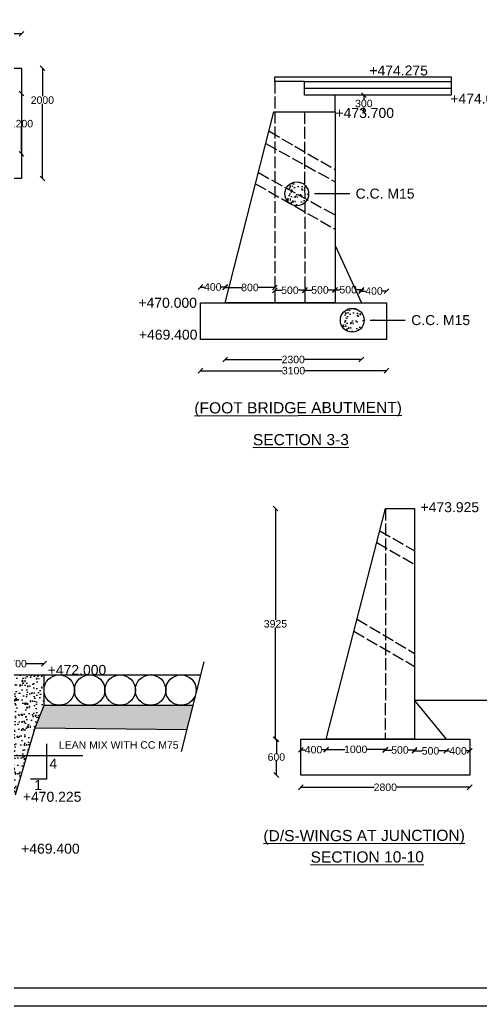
# Model space of a CAD drawing. Header units: millimetres. Extents: x 5124 to 6568637, y 2311 to 91879094.
# Drawn here: x 3441750 to 3450996, y 45930974 to 45950747 of the extents above; entities that cross this region are included whole.
import ezdxf

# ---------------------------------------------------------------- set-up
doc = ezdxf.new("R2010")
doc.units = ezdxf.units.MM
doc.header["$MEASUREMENT"] = 0
doc.linetypes.add('ACAD_ISO02W100', pattern=[15, 12, -3])
for name, color, linetype in [('DIMENSION', 7, 'Continuous'), ('DRAWING', 7, 'Continuous'), ('TEXT', 7, 'Continuous')]:
    doc.layers.add(name, color=color, linetype=linetype)
doc.styles.get("Standard").update_dxf_attribs({"font": 'arial.ttf', "height": 150})
doc.dimstyles.get("Standard").update_dxf_attribs({"dimtxt": 200, "dimasz": 110, "dimexe": 0.18, "dimexo": 0.0625, "dimgap": 0.09, "dimtad": 0, "dimtih": 1, "dimtoh": 1, "dimdec": 0, "dimzin": 0, "dimdsep": 46, "dimtxsty": 'Standard', "dimblk": 'OBLIQUE', "dimcen": 0.09, "dimse1": 1, "dimse2": 1, "dimadec": 0, "dimazin": 0, "dimtfac": 1, "dimtdec": 0, "dimtofl": 0, "dimtmove": 0, "dimatfit": 3, "dimfxl": 1, "dimtolj": 1, "dimtzin": 0, "dimarcsym": 0})

# ---------------------------------------------------------------- blocks, each defined once
blk = doc.blocks.new('_Oblique')
at = {"color": 0, "linetype": 'ByBlock', "lineweight": -2}
blk.add_line((-0.5, -0.5), (0.5, 0.5), dxfattribs=at)
blk = doc.blocks.new('*D114')
at = {"layer": 'Defpoints', "color": 0}
for p in [(3448066, 45949237), (3448644, 45949237), (3448066, 45948898)]:
    blk.add_point(p, dxfattribs=at)
at = {"layer": 'DIMENSION', "color": 0, "lineweight": -2}
for p, q in [((3448644, 45949237), (3448644, 45949144)), ((3448644, 45948898), (3448644, 45948991))]:
    blk.add_line(p, q, dxfattribs=at)
at = {"layer": 'DIMENSION', "color": 0, "lineweight": -2, "xscale": 95, "yscale": 95, "zscale": 95}
for p, rotation in [((3448644, 45949237), 90), ((3448644, 45948898), 270)]:
    blk.add_blockref('_Oblique', p, dxfattribs=dict(at, rotation=rotation))
at = {"layer": 'DIMENSION', "color": 0, "insert": (3448644, 45949068), "char_height": 150, "attachment_point": 5}
blk.add_mtext('\\A1;300', dxfattribs=at)
blk = doc.blocks.new('*D115')
at = {"layer": 'Defpoints', "color": 0}
for p in [(3449099, 45945309), (3448594, 45945072), (3449099, 45945072)]:
    blk.add_point(p, dxfattribs=at)
at = {"layer": 'DIMENSION', "color": 0, "lineweight": -2}
for p, q in [((3448594, 45945309), (3448678, 45945309)), ((3449099, 45945309), (3449015, 45945309))]:
    blk.add_line(p, q, dxfattribs=at)
at = {"layer": 'DIMENSION', "color": 0, "lineweight": -2, "xscale": 95, "yscale": 95, "zscale": 95, "rotation": 180}
blk.add_blockref('_Oblique', (3448594, 45945309), dxfattribs=at)
at = {"layer": 'DIMENSION', "color": 0, "lineweight": -2, "xscale": 95, "yscale": 95, "zscale": 95}
blk.add_blockref('_Oblique', (3449099, 45945309), dxfattribs=at)
at = {"layer": 'DIMENSION', "color": 0, "insert": (3448847, 45945309), "char_height": 150, "attachment_point": 5}
blk.add_mtext('\\A1;400', dxfattribs=at)
blk = doc.blocks.new('*D116')
at = {"layer": 'Defpoints', "color": 0}
for p in [(3448066, 45945335), (3448066, 45945072), (3448594, 45945072)]:
    blk.add_point(p, dxfattribs=at)
at = {"layer": 'DIMENSION', "color": 0, "lineweight": -2}
for p, q in [((3448066, 45945335), (3448165, 45945335)), ((3448594, 45945335), (3448496, 45945335))]:
    blk.add_line(p, q, dxfattribs=at)
at = {"layer": 'DIMENSION', "color": 0, "lineweight": -2, "xscale": 95, "yscale": 95, "zscale": 95, "rotation": 180}
blk.add_blockref('_Oblique', (3448066, 45945335), dxfattribs=at)
at = {"layer": 'DIMENSION', "color": 0, "lineweight": -2, "xscale": 95, "yscale": 95, "zscale": 95}
blk.add_blockref('_Oblique', (3448594, 45945335), dxfattribs=at)
at = {"layer": 'DIMENSION', "color": 0, "insert": (3448330, 45945335), "char_height": 150, "attachment_point": 5}
blk.add_mtext('\\A1;500', dxfattribs=at)
blk = doc.blocks.new('*D117')
at = {"layer": 'Defpoints', "color": 0}
for p in [(3447463, 45945330), (3447463, 45945070), (3448066, 45945072)]:
    blk.add_point(p, dxfattribs=at)
at = {"layer": 'DIMENSION', "color": 0, "lineweight": -2}
for p, q in [((3447463, 45945330), (3447599, 45945330)), ((3448066, 45945330), (3447930, 45945330))]:
    blk.add_line(p, q, dxfattribs=at)
at = {"layer": 'DIMENSION', "color": 0, "lineweight": -2, "xscale": 95, "yscale": 95, "zscale": 95, "rotation": 180}
blk.add_blockref('_Oblique', (3447463, 45945330), dxfattribs=at)
at = {"layer": 'DIMENSION', "color": 0, "lineweight": -2, "xscale": 95, "yscale": 95, "zscale": 95}
blk.add_blockref('_Oblique', (3448066, 45945330), dxfattribs=at)
at = {"layer": 'DIMENSION', "color": 0, "insert": (3447765, 45945330), "char_height": 150, "attachment_point": 5}
blk.add_mtext('\\A1;500', dxfattribs=at)
blk = doc.blocks.new('*D118')
at = {"layer": 'Defpoints', "color": 0}
for p in [(3446862, 45945324), (3446862, 45945072), (3447463, 45945072)]:
    blk.add_point(p, dxfattribs=at)
at = {"layer": 'DIMENSION', "color": 0, "lineweight": -2}
for p, q in [((3446862, 45945324), (3446997, 45945324)), ((3447463, 45945324), (3447328, 45945324))]:
    blk.add_line(p, q, dxfattribs=at)
at = {"layer": 'DIMENSION', "color": 0, "lineweight": -2, "xscale": 95, "yscale": 95, "zscale": 95, "rotation": 180}
blk.add_blockref('_Oblique', (3446862, 45945324), dxfattribs=at)
at = {"layer": 'DIMENSION', "color": 0, "lineweight": -2, "xscale": 95, "yscale": 95, "zscale": 95}
blk.add_blockref('_Oblique', (3447463, 45945324), dxfattribs=at)
at = {"layer": 'DIMENSION', "color": 0, "insert": (3447162, 45945324), "char_height": 150, "attachment_point": 5}
blk.add_mtext('\\A1;500', dxfattribs=at)
blk = doc.blocks.new('*D119')
at = {"layer": 'Defpoints', "color": 0}
for p in [(3445863, 45945380), (3445863, 45945072), (3446862, 45945072)]:
    blk.add_point(p, dxfattribs=at)
at = {"layer": 'DIMENSION', "color": 0, "lineweight": -2}
for p, q in [((3445863, 45945380), (3446197, 45945380)), ((3446862, 45945380), (3446528, 45945380))]:
    blk.add_line(p, q, dxfattribs=at)
at = {"layer": 'DIMENSION', "color": 0, "lineweight": -2, "xscale": 95, "yscale": 95, "zscale": 95, "rotation": 180}
blk.add_blockref('_Oblique', (3445863, 45945380), dxfattribs=at)
at = {"layer": 'DIMENSION', "color": 0, "lineweight": -2, "xscale": 95, "yscale": 95, "zscale": 95}
blk.add_blockref('_Oblique', (3446862, 45945380), dxfattribs=at)
at = {"layer": 'DIMENSION', "color": 0, "insert": (3446362, 45945380), "char_height": 150, "attachment_point": 5}
blk.add_mtext('\\A1;800', dxfattribs=at)
blk = doc.blocks.new('*D120')
at = {"layer": 'Defpoints', "color": 0}
for p in [(3445371, 45945390), (3445371, 45945072), (3445863, 45945072)]:
    blk.add_point(p, dxfattribs=at)
at = {"layer": 'DIMENSION', "color": 0, "lineweight": -2}
for p, q in [((3445371, 45945390), (3445449, 45945390)), ((3445863, 45945390), (3445786, 45945390))]:
    blk.add_line(p, q, dxfattribs=at)
at = {"layer": 'DIMENSION', "color": 0, "lineweight": -2, "xscale": 95, "yscale": 95, "zscale": 95, "rotation": 180}
blk.add_blockref('_Oblique', (3445371, 45945390), dxfattribs=at)
at = {"layer": 'DIMENSION', "color": 0, "lineweight": -2, "xscale": 95, "yscale": 95, "zscale": 95}
blk.add_blockref('_Oblique', (3445863, 45945390), dxfattribs=at)
at = {"layer": 'DIMENSION', "color": 0, "insert": (3445617, 45945390), "char_height": 150, "attachment_point": 5}
blk.add_mtext('\\A1;400', dxfattribs=at)
blk = doc.blocks.new('*D121')
at = {"layer": 'Defpoints', "color": 0}
for p in [(3445863, 45945072), (3448594, 45945072), (3448594, 45943936)]:
    blk.add_point(p, dxfattribs=at)
at = {"layer": 'DIMENSION', "color": 0, "lineweight": -2}
for p, q in [((3445863, 45943936), (3447003, 45943936)), ((3448594, 45943936), (3447454, 45943936))]:
    blk.add_line(p, q, dxfattribs=at)
at = {"layer": 'DIMENSION', "color": 0, "lineweight": -2, "xscale": 95, "yscale": 95, "zscale": 95, "rotation": 180}
blk.add_blockref('_Oblique', (3445863, 45943936), dxfattribs=at)
at = {"layer": 'DIMENSION', "color": 0, "lineweight": -2, "xscale": 95, "yscale": 95, "zscale": 95}
blk.add_blockref('_Oblique', (3448594, 45943936), dxfattribs=at)
at = {"layer": 'DIMENSION', "color": 0, "insert": (3447229, 45943936), "char_height": 150, "attachment_point": 5}
blk.add_mtext('\\A1;2300', dxfattribs=at)
blk = doc.blocks.new('*D122')
at = {"layer": 'Defpoints', "color": 0}
for p in [(3445371, 45944339), (3449099, 45944339), (3449099, 45943713)]:
    blk.add_point(p, dxfattribs=at)
at = {"layer": 'DIMENSION', "color": 0, "lineweight": -2}
for p, q in [((3445371, 45943713), (3447011, 45943713)), ((3449099, 45943713), (3447459, 45943713))]:
    blk.add_line(p, q, dxfattribs=at)
at = {"layer": 'DIMENSION', "color": 0, "lineweight": -2, "xscale": 95, "yscale": 95, "zscale": 95, "rotation": 180}
blk.add_blockref('_Oblique', (3445371, 45943713), dxfattribs=at)
at = {"layer": 'DIMENSION', "color": 0, "lineweight": -2, "xscale": 95, "yscale": 95, "zscale": 95}
blk.add_blockref('_Oblique', (3449099, 45943713), dxfattribs=at)
at = {"layer": 'DIMENSION', "color": 0, "insert": (3447235, 45943713), "char_height": 150, "attachment_point": 5}
blk.add_mtext('\\A1;3100', dxfattribs=at)
blk = doc.blocks.new('*D150')
at = {"layer": 'Defpoints', "color": 0}
for p in [(3442236, 45937840), (3441197, 45937616), (3442236, 45937616)]:
    blk.add_point(p, dxfattribs=at)
at = {"layer": 'DIMENSION', "color": 0, "lineweight": -2}
for p, q in [((3441197, 45937840), (3441552, 45937840)), ((3442236, 45937840), (3441882, 45937840))]:
    blk.add_line(p, q, dxfattribs=at)
at = {"layer": 'DIMENSION', "color": 0, "lineweight": -2, "xscale": 95, "yscale": 95, "zscale": 95, "rotation": 180}
blk.add_blockref('_Oblique', (3441197, 45937840), dxfattribs=at)
at = {"layer": 'DIMENSION', "color": 0, "lineweight": -2, "xscale": 95, "yscale": 95, "zscale": 95}
blk.add_blockref('_Oblique', (3442236, 45937840), dxfattribs=at)
at = {"layer": 'DIMENSION', "color": 0, "insert": (3441717, 45937840), "char_height": 150, "attachment_point": 5}
blk.add_mtext('\\A1;700', dxfattribs=at)
blk = doc.blocks.new('*D151')
at = {"layer": 'Defpoints', "color": 0}
for p in [(3446891, 45936328), (3447383, 45936328), (3447383, 45935609)]:
    blk.add_point(p, dxfattribs=at)
at = {"layer": 'DIMENSION', "color": 0, "lineweight": -2}
for p, q in [((3446891, 45936328), (3446891, 45936045)), ((3446891, 45935609), (3446891, 45935891))]:
    blk.add_line(p, q, dxfattribs=at)
at = {"layer": 'DIMENSION', "color": 0, "lineweight": -2, "xscale": 95, "yscale": 95, "zscale": 95}
for p, rotation in [((3446891, 45936328), 90), ((3446891, 45935609), 270)]:
    blk.add_blockref('_Oblique', p, dxfattribs=dict(at, rotation=rotation))
at = {"layer": 'DIMENSION', "color": 0, "insert": (3446891, 45935968), "char_height": 150, "attachment_point": 5}
blk.add_mtext('\\A1;600', dxfattribs=at)
blk = doc.blocks.new('*D152')
at = {"layer": 'Defpoints', "color": 0}
for p in [(3447383, 45936328), (3447889, 45936328), (3447889, 45936116)]:
    blk.add_point(p, dxfattribs=at)
at = {"layer": 'DIMENSION', "color": 0, "lineweight": -2}
for p, q in [((3447383, 45936116), (3447467, 45936116)), ((3447889, 45936116), (3447805, 45936116))]:
    blk.add_line(p, q, dxfattribs=at)
at = {"layer": 'DIMENSION', "color": 0, "lineweight": -2, "xscale": 95, "yscale": 95, "zscale": 95, "rotation": 180}
blk.add_blockref('_Oblique', (3447383, 45936116), dxfattribs=at)
at = {"layer": 'DIMENSION', "color": 0, "lineweight": -2, "xscale": 95, "yscale": 95, "zscale": 95}
blk.add_blockref('_Oblique', (3447889, 45936116), dxfattribs=at)
at = {"layer": 'DIMENSION', "color": 0, "insert": (3447636, 45936116), "char_height": 150, "attachment_point": 5}
blk.add_mtext('\\A1;400', dxfattribs=at)
blk = doc.blocks.new('*D153')
at = {"layer": 'Defpoints', "color": 0}
for p in [(3447889, 45936328), (3449074, 45936327), (3449074, 45936122)]:
    blk.add_point(p, dxfattribs=at)
at = {"layer": 'DIMENSION', "color": 0, "lineweight": -2}
for p, q in [((3447889, 45936122), (3448265, 45936122)), ((3449074, 45936122), (3448698, 45936122))]:
    blk.add_line(p, q, dxfattribs=at)
at = {"layer": 'DIMENSION', "color": 0, "lineweight": -2, "xscale": 95, "yscale": 95, "zscale": 95, "rotation": 180}
blk.add_blockref('_Oblique', (3447889, 45936122), dxfattribs=at)
at = {"layer": 'DIMENSION', "color": 0, "lineweight": -2, "xscale": 95, "yscale": 95, "zscale": 95}
blk.add_blockref('_Oblique', (3449074, 45936122), dxfattribs=at)
at = {"layer": 'DIMENSION', "color": 0, "insert": (3448481, 45936122), "char_height": 150, "attachment_point": 5}
blk.add_mtext('\\A1;1000', dxfattribs=at)
blk = doc.blocks.new('*D154')
at = {"layer": 'Defpoints', "color": 0}
for p in [(3449074, 45936328), (3449661, 45936328), (3449661, 45936110)]:
    blk.add_point(p, dxfattribs=at)
at = {"layer": 'DIMENSION', "color": 0, "lineweight": -2}
for p, q in [((3449074, 45936110), (3449202, 45936110)), ((3449661, 45936110), (3449533, 45936110))]:
    blk.add_line(p, q, dxfattribs=at)
at = {"layer": 'DIMENSION', "color": 0, "lineweight": -2, "xscale": 95, "yscale": 95, "zscale": 95, "rotation": 180}
blk.add_blockref('_Oblique', (3449074, 45936110), dxfattribs=at)
at = {"layer": 'DIMENSION', "color": 0, "lineweight": -2, "xscale": 95, "yscale": 95, "zscale": 95}
blk.add_blockref('_Oblique', (3449661, 45936110), dxfattribs=at)
at = {"layer": 'DIMENSION', "color": 0, "insert": (3449367, 45936110), "char_height": 150, "attachment_point": 5}
blk.add_mtext('\\A1;500', dxfattribs=at)
blk = doc.blocks.new('*D155')
at = {"layer": 'Defpoints', "color": 0}
for p in [(3449661, 45936328), (3450297, 45936328), (3450297, 45936092)]:
    blk.add_point(p, dxfattribs=at)
at = {"layer": 'DIMENSION', "color": 0, "lineweight": -2}
for p, q in [((3449661, 45936092), (3449814, 45936092)), ((3450297, 45936092), (3450145, 45936092))]:
    blk.add_line(p, q, dxfattribs=at)
at = {"layer": 'DIMENSION', "color": 0, "lineweight": -2, "xscale": 95, "yscale": 95, "zscale": 95, "rotation": 180}
blk.add_blockref('_Oblique', (3449661, 45936092), dxfattribs=at)
at = {"layer": 'DIMENSION', "color": 0, "lineweight": -2, "xscale": 95, "yscale": 95, "zscale": 95}
blk.add_blockref('_Oblique', (3450297, 45936092), dxfattribs=at)
at = {"layer": 'DIMENSION', "color": 0, "insert": (3449979, 45936092), "char_height": 150, "attachment_point": 5}
blk.add_mtext('\\A1;500', dxfattribs=at)
blk = doc.blocks.new('*D156')
at = {"layer": 'Defpoints', "color": 0}
for p in [(3450297, 45936328), (3450764, 45936328), (3450764, 45936092)]:
    blk.add_point(p, dxfattribs=at)
at = {"layer": 'DIMENSION', "color": 0, "lineweight": -2}
for p, q in [((3450297, 45936092), (3450362, 45936092)), ((3450764, 45936092), (3450699, 45936092))]:
    blk.add_line(p, q, dxfattribs=at)
at = {"layer": 'DIMENSION', "color": 0, "lineweight": -2, "xscale": 95, "yscale": 95, "zscale": 95, "rotation": 180}
blk.add_blockref('_Oblique', (3450297, 45936092), dxfattribs=at)
at = {"layer": 'DIMENSION', "color": 0, "lineweight": -2, "xscale": 95, "yscale": 95, "zscale": 95}
blk.add_blockref('_Oblique', (3450764, 45936092), dxfattribs=at)
at = {"layer": 'DIMENSION', "color": 0, "insert": (3450531, 45936092), "char_height": 150, "attachment_point": 5}
blk.add_mtext('\\A1;400', dxfattribs=at)
blk = doc.blocks.new('*D157')
at = {"layer": 'Defpoints', "color": 0}
for p in [(3447383, 45935609), (3450764, 45935609), (3450764, 45935362)]:
    blk.add_point(p, dxfattribs=at)
at = {"layer": 'DIMENSION', "color": 0, "lineweight": -2}
for p, q in [((3447383, 45935362), (3448848, 45935362)), ((3450764, 45935362), (3449299, 45935362))]:
    blk.add_line(p, q, dxfattribs=at)
at = {"layer": 'DIMENSION', "color": 0, "lineweight": -2, "xscale": 95, "yscale": 95, "zscale": 95, "rotation": 180}
blk.add_blockref('_Oblique', (3447383, 45935362), dxfattribs=at)
at = {"layer": 'DIMENSION', "color": 0, "lineweight": -2, "xscale": 95, "yscale": 95, "zscale": 95}
blk.add_blockref('_Oblique', (3450764, 45935362), dxfattribs=at)
at = {"layer": 'DIMENSION', "color": 0, "insert": (3449074, 45935362), "char_height": 150, "attachment_point": 5}
blk.add_mtext('\\A1;2800', dxfattribs=at)
blk = doc.blocks.new('*D158')
at = {"layer": 'Defpoints', "color": 0}
for p in [(3446873, 45940951), (3449077, 45940951), (3447383, 45936328)]:
    blk.add_point(p, dxfattribs=at)
at = {"layer": 'DIMENSION', "color": 0, "lineweight": -2}
for p, q in [((3446873, 45940951), (3446873, 45938716)), ((3446873, 45936328), (3446873, 45938563))]:
    blk.add_line(p, q, dxfattribs=at)
at = {"layer": 'DIMENSION', "color": 0, "lineweight": -2, "xscale": 95, "yscale": 95, "zscale": 95}
for p, rotation in [((3446873, 45940951), 90), ((3446873, 45936328), 270)]:
    blk.add_blockref('_Oblique', p, dxfattribs=dict(at, rotation=rotation))
at = {"layer": 'DIMENSION', "color": 0, "insert": (3446873, 45938639), "char_height": 150, "attachment_point": 5}
blk.add_mtext('\\A1;3925', dxfattribs=at)
blk = doc.blocks.new('*D160')
at = {"layer": 'Defpoints', "color": 0}
for p in [(3441785, 45950462), (3427202, 45949776), (3441785, 45949776)]:
    blk.add_point(p, dxfattribs=at)
at = {"layer": 'TEXT', "color": 0, "lineweight": -2}
for p, q in [((3427202, 45950462), (3434210, 45950462)), ((3441785, 45950462), (3434777, 45950462))]:
    blk.add_line(p, q, dxfattribs=at)
at = {"layer": 'TEXT', "color": 0, "lineweight": -2, "xscale": 95, "yscale": 95, "zscale": 95, "rotation": 180}
blk.add_blockref('_Oblique', (3427202, 45950462), dxfattribs=at)
at = {"layer": 'TEXT', "color": 0, "lineweight": -2, "xscale": 95, "yscale": 95, "zscale": 95}
blk.add_blockref('_Oblique', (3441785, 45950462), dxfattribs=at)
at = {"layer": 'TEXT', "color": 0, "insert": (3434494, 45950462), "char_height": 150, "attachment_point": 5}
blk.add_mtext('\\A1;22700', dxfattribs=at)
blk = doc.blocks.new('*D165')
at = {"layer": 'Defpoints', "color": 0}
for p in [(3440950, 45949268), (3440950, 45948060), (3441785, 45948060)]:
    blk.add_point(p, dxfattribs=at)
at = {"layer": 'TEXT', "color": 0, "lineweight": -2}
for p, q in [((3441785, 45949268), (3441785, 45948740)), ((3441785, 45948060), (3441785, 45948587))]:
    blk.add_line(p, q, dxfattribs=at)
at = {"layer": 'TEXT', "color": 0, "lineweight": -2, "xscale": 95, "yscale": 95, "zscale": 95}
for p, rotation in [((3441785, 45949268), 90), ((3441785, 45948060), 270)]:
    blk.add_blockref('_Oblique', p, dxfattribs=dict(at, rotation=rotation))
at = {"layer": 'TEXT', "color": 0, "insert": (3441785, 45948664), "char_height": 150, "attachment_point": 5}
blk.add_mtext('\\A1;1200', dxfattribs=at)
blk = doc.blocks.new('*D166')
at = {"layer": 'Defpoints', "color": 0}
for p in [(3441785, 45949776), (3441785, 45947563), (3442204, 45947563)]:
    blk.add_point(p, dxfattribs=at)
at = {"layer": 'TEXT', "color": 0, "lineweight": -2}
for p, q in [((3442204, 45949776), (3442204, 45949212)), ((3442204, 45947563), (3442204, 45949059))]:
    blk.add_line(p, q, dxfattribs=at)
at = {"layer": 'TEXT', "color": 0, "lineweight": -2, "xscale": 95, "yscale": 95, "zscale": 95}
for p, rotation in [((3442204, 45949776), 90), ((3442204, 45947563), 270)]:
    blk.add_blockref('_Oblique', p, dxfattribs=dict(at, rotation=rotation))
at = {"layer": 'TEXT', "color": 0, "insert": (3442204, 45949135), "char_height": 150, "attachment_point": 5}
blk.add_mtext('\\A1;2000', dxfattribs=at)

msp = doc.modelspace()

# ---------------------------------------------------------------- hatches: boundary and pattern name
at = {"layer": 'DRAWING'}
h = msp.add_hatch(dxfattribs=at)
h.set_pattern_fill('AR-CONC,_O', color=256, scale=40)
h.set_pattern_definition([(50, (11172.4, -8261.26), (286.904073, -25.100854), [30, -330]), (355, (11172.4, -8261.26), (-55.5005334, 300.8768535), [24, -264]), (100.4514, (11196.3, -8263.36), (231.4037527, 275.7758168), [25.496076, -280.4568448]), (46.1842, (11172.4, -8181.26), (426.8964195, -66.2076057), [45, -495]), (96.6356, (11207.98, -8186.8), (373.8650822, 389.6471484), [38.244115, -420.6852]), (351.1842, (11172.4, -8181.26), (373.864778, 389.6474404), [36, -396]), (21, (11212.4, -8201.26), (238.7628208, -161.0475563), [30, -330]), (326, (11212.4, -8201.26), (97.3261328, 290.060018), [24, -264]), (71.4514, (11232.3, -8214.69), (336.0890514, 129.0121987), [25.496076, -280.4568448]), (37.5, (11172.4, -8261.26), (4.86394213, 133.15754153), [0, -260.8, 0, -268, 0, -265]), (7.5, (11172.4, -8261.26), (105.22781498, 157.76468475), [0, -152.8, 0, -254.8, 0, -101]), (327.5, (11083.2, -8261.26), (213.52897447, -9.0219487), [0, -100, 0, -312, 0, -414]), (317.5, (11043.2, -8261.26), (233.2744677, 40.0419929), [0, -130, 0, -207.2, 0, -294])])
h.paths.add_polyline_path([(3447060.1, 45947258.3, 1), (3447537.5, 45947258.3, 1)])
h = msp.add_hatch(dxfattribs=at)
h.set_pattern_fill('AR-CONC,_O', color=256, scale=40)
h.set_pattern_definition([(50, (12285.9, -10796.45), (286.904073, -25.100854), [30, -330]), (355, (12285.9, -10796.45), (-55.5005334, 300.8768535), [24, -264]), (100.4514, (12309.82, -10798.54), (231.4037527, 275.7758168), [25.496076, -280.4568448]), (46.1842, (12285.9, -10716.45), (426.8964195, -66.2076057), [45, -495]), (96.6356, (12321.5, -10721.97), (373.8650822, 389.6471484), [38.244115, -420.6852]), (351.1842, (12285.9, -10716.45), (373.864778, 389.6474404), [36, -396]), (21, (12325.9, -10736.45), (238.7628208, -161.0475563), [30, -330]), (326, (12325.9, -10736.45), (97.3261328, 290.060018), [24, -264]), (71.4514, (12345.8, -10749.87), (336.0890514, 129.0121987), [25.496076, -280.4568448]), (37.5, (12285.91, -10796.45), (4.86394213, 133.15754153), [0, -260.8, 0, -268, 0, -265]), (7.5, (12285.91, -10796.45), (105.22781498, 157.76468475), [0, -152.8, 0, -254.8, 0, -101]), (327.5, (12196.71, -10796.45), (213.52897447, -9.0219487), [0, -100, 0, -312, 0, -414]), (317.5, (12156.71, -10796.45), (233.2744677, 40.0419929), [0, -130, 0, -207.2, 0, -294])])
h.paths.add_polyline_path([(3448173.6, 45944723.2, 1), (3448651, 45944723.2, 1)])
h = msp.add_hatch(dxfattribs=at)
h.set_pattern_fill('AR-CONC', color=256, scale=40, style=0)
h.set_pattern_definition([(50, (0, 0), (286.904073, -25.100854), [30, -330]), (355, (0, 0), (-55.5005334, 300.8768535), [24, -264]), (100.4514, (23.9, -2.1), (231.4037527, 275.7758168), [25.496076, -280.4568448]), (46.1842, (0, 80), (426.8964195, -66.2076057), [45, -495]), (96.6356, (35.57, 74.5), (373.8650822, 389.6471484), [38.244115, -420.6852]), (351.1842, (0, 80), (373.864778, 389.6474404), [36, -396]), (21, (40, 60), (238.7628208, -161.0475563), [30, -330]), (326, (40, 60), (97.3261328, 290.060018), [24, -264]), (71.4514, (59.9, 46.58), (336.0890514, 129.0121987), [25.496076, -280.4568448]), (37.5, (0, 0), (4.86394213, 133.15754153), [0, -260.8, 0, -268, 0, -265]), (7.5, (0, 0), (105.22781498, 157.76468475), [0, -152.8, 0, -254.8, 0, -101]), (327.5, (-89.2, 0), (213.52897447, -9.0219487), [0, -100, 0, -312, 0, -414]), (317.5, (-129.2, 0), (233.2744677, 40.0419929), [0, -130, 0, -207.2, 0, -294])])
h.paths.add_polyline_path([(3442236.3, 45937006.1), (3442236.3, 45937616), (3441197.2, 45937616), (3441197.2, 45937563.1), (3441197.2, 45935212.8), (3441667.8, 45935212.8), (3442057, 45936552.9)])
h = msp.add_hatch(dxfattribs=at)
h.set_pattern_fill('AR-SAND', color=256, scale=40, style=0)
h.set_pattern_definition([(37.5, (0, 0), (-2.519734324, 77.07295076), [0, -60.8, 0, -68, 0, -65]), (7.5, (0, 0), (70.7910682, 112.8858426), [0, -32.8, 0, -54.8, 0, -21]), (327.5, (-49.2, 0), (124.56567447, 0.22636214), [0, -20, 0, -72, 0, -94]), (317.5, (-49.2, 0), (120.24506418, 35.1070226), [0, -10, 0, -47.2, 0, -54])])
h.paths.add_polyline_path([(3445218.4, 45937008.1), (3445014.7, 45937008, -0.0549076), (3444947.9, 45937007.9), (3444400.8, 45937007.5, -0.048408), (3444341.9, 45937007.5), (3443786.3, 45937007.1, -0.0408989), (3443736.5, 45937007.1), (3443170.7, 45937006.7, -0.0316703), (3443132.1, 45937006.7), (3442552.6, 45937006.3, -0.0182808), (3442530.3, 45937006.3), (3442236.3, 45937006.1), (3442057, 45936552.9), (3445095.2, 45936522.4)])

# ---------------------------------------------------------------- linework, layer by layer
at = {"layer": 'DIMENSION'}
msp.add_lwpolyline([(3448066.1, 45946222), (3448594.1, 45945071.6)], dxfattribs=at)
at = {"layer": 'DRAWING'}
for points in [[(3425342.7, 45967113.7), (3470971.5, 45967113.7), (3470971.5, 45930973.8), (3425342.7, 45930973.8)], [(3425704.7, 45966751.7), (3470609.5, 45966751.7), (3470609.5, 45931335.8), (3425704.7, 45931335.8)], [(3427202, 45949775.5), (3441785, 45949775.5), (3441785, 45947563), (3427202, 45947563)], [(3448066.1, 45945071.6), (3445863, 45945071.6), (3446842.9, 45948898.3), (3448066.1, 45948898.3)], [(3445371.3, 45945071.6), (3449099, 45945071.6), (3449099, 45944339.4), (3445371.3, 45944339.4)], [(3449661.1, 45936327.5), (3447889.3, 45936327.5), (3449077.4, 45940951.5), (3449661.1, 45940951.5)], [(3447382.8, 45936327.5), (3450764.3, 45936327.5), (3450764.3, 45935608.6), (3447382.8, 45935608.6)]]:
    msp.add_lwpolyline(points, close=True, dxfattribs=at)
for points in [[(3448066.1, 45948898.3), (3448066.1, 45949237.1), (3447451.6, 45949237.1), (3447451.6, 45949509.1), (3446861.5, 45949509.1), (3446861.5, 45949599.8), (3450394.4, 45949599.8), (3450394.4, 45949261), (3450394.4, 45949237.1), (3448066.1, 45949237.1)], [(3447451.6, 45949509.1), (3450394.4, 45949509.1)], [(3447451.6, 45949373.1), (3450394.4, 45949373.1)], [(3445438.2, 45937874.3), (3444983.6, 45936082.8)], [(3441197.2, 45937616), (3445372.7, 45937616)], [(3442236.3, 45937006.1), (3442236.3, 45937616)], [(3449661.1, 45937112.3), (3451394.4, 45937112.3)], [(3450297.1, 45936327.5), (3449661.1, 45937112.3)], [(3442057, 45936552.9), (3442236.3, 45937006.1), (3445218.4, 45937008.1)], [(3441667.8, 45935212.8), (3442057, 45936552.9), (3445095.2, 45936522.4)]]:
    msp.add_lwpolyline(points, dxfattribs=at)
at = {"layer": 'DRAWING', "linetype": 'ACAD_ISO02W100', "ltscale": 20}
for points in [[(3446861.5, 45949509.1), (3446861.5, 45945071.6)], [(3447454.5, 45948898.3), (3447463.5, 45945071.6)], [(3446744.1, 45948512.2), (3448066.1, 45947746.2)], [(3446680.8, 45948265.3), (3448066.1, 45947499)], [(3446531.5, 45947682.3), (3448066.1, 45946834.4)], [(3446474.9, 45947461.3), (3448066.1, 45946551.9)], [(3449077.4, 45940951.5), (3449073.6, 45936327.5)], [(3448962.8, 45940505.6), (3449661.1, 45940101.3)], [(3448901.3, 45940266.2), (3449661.1, 45939829.7)], [(3448507, 45938731.9), (3449661.1, 45938045.5)], [(3448444.6, 45938488.8), (3449661.1, 45937784.9)]]:
    msp.add_lwpolyline(points, dxfattribs=at)
at = {"layer": 'DRAWING'}
for centre, radius in [((3447298.8, 45947258.3), 238.7), ((3448412.3, 45944723.2), 238.7), ((3442541.3, 45937311.1), 305), ((3443151.2, 45937311.1), 305), ((3443761.2, 45937311.1), 305), ((3444371.1, 45937311.1), 305), ((3444981.1, 45937311.1), 305)]:
    msp.add_circle(centre, radius, dxfattribs=at)
at = {"layer": 'TEXT'}
msp.add_lwpolyline([(3442287.2, 45936234.2), (3442287.2, 45935524), (3441963.2, 45935524)], dxfattribs=at)

# ---------------------------------------------------------------- texts
for s, height, p in [('+474.275', 200, (3448754.6, 45949629.6)), ('+474.000', 200, (3450376.4, 45949065.4)), ('+473.700', 200, (3448075.1, 45948779.2)), (' C.C. M15  ', 200, (3448401.9, 45947162)), ('+470.000', 200, (3444127.2, 45944974.2)), (' C.C. M15  ', 200, (3449515.4, 45944626.8)), ('+469.400', 200, (3444137.2, 45944335.1)), ('+473.925', 200, (3449779.6, 45940877.3)), ('+472.000', 200, (3442309.9, 45937615.2)), ('LEAN MIX WITH CC M75', 150, (3442534.8, 45936136.7)), ('4', 200, (3442343.8, 45935736.1)), ('1', 200, (3442039.5, 45935307.4)), ('+470.225', 200, (3441812.7, 45935072.8)), ('+469.400', 200, (3441777.9, 45934033.2))]:
    msp.add_text(s, height=height, dxfattribs=at).set_placement(p)
for s, p in [('%%U(FOOT BRIDGE ABUTMENT)', (3445248.5, 45942855)), ('%%USECTION 3-3', (3446421.2, 45942217.1)), ('%%U(D/S-WINGS AT JUNCTION)', (3446631.4, 45934280.1)), ('%%USECTION 10-10', (3447576.6, 45933852.7))]:
    msp.add_text(s, height=223.247, rotation=0.1412, dxfattribs=at).set_placement(p)

# ---------------------------------------------------------------- dimensions: what is measured, and where the dimension line sits
at = {"layer": 'DIMENSION'}
for base, p1, p2, text, picture, middle in [((3448643.7, 45949237.1), (3448066.1, 45948898.3), (3448066.1, 45949237.1), '300', '*D114', (3448643.7, 45949067.7)), ((3446872.8, 45940951.5), (3447382.8, 45936327.5), (3449077.4, 45940951.5), '3925', '*D158', (3446872.8, 45938639.5)), ((3446891, 45936327.5), (3447382.8, 45935608.6), (3447382.8, 45936327.5), '600', '*D151', (3446891, 45935968.1))]:
    dim = msp.add_linear_dim(base=base, p1=p1, p2=p2, angle=90, text=text, dimstyle='Standard', override={"dimasz": 95, "dimfxl": 2000, "dimarcsym": 1}, dxfattribs=at)
    dim.commit()
    dim.dimension.update_dxf_attribs({"geometry": picture, "text_midpoint": middle})
for base, p1, p2, text, picture, middle in [((3445371.3, 45945390.3), (3445863, 45945071.6), (3445371.3, 45945071.6), '400', '*D120', (3445617.1, 45945390.3)), ((3445863, 45945379.8), (3446861.5, 45945071.6), (3445863, 45945071.6), '800', '*D119', (3446362.3, 45945379.8)), ((3446861.5, 45945324.5), (3447463.5, 45945071.6), (3446861.5, 45945071.6), '500', '*D118', (3447162.5, 45945324.5)), ((3447463.5, 45945329.6), (3448066.1, 45945071.6), (3447463.5, 45945070.2), '500', '*D117', (3447764.8, 45945329.6)), ((3448066.1, 45945334.6), (3448594.1, 45945071.6), (3448066.1, 45945071.6), '500', '*D116', (3448330.1, 45945334.6)), ((3449099, 45945309.4), (3448594.1, 45945071.6), (3449099, 45945071.6), '400', '*D115', (3448846.5, 45945309.4)), ((3448594.1, 45943935.9), (3445863, 45945071.6), (3448594.1, 45945071.6), '2300', '*D121', (3447228.5, 45943935.9)), ((3449099, 45943713.4), (3445371.3, 45944339.4), (3449099, 45944339.4), '3100', '*D122', (3447235.1, 45943713.4)), ((3442236.3, 45937840.3), (3441197.2, 45937616), (3442236.3, 45937616), '700', '*D150', (3441716.7, 45937840.3)), ((3447889.3, 45936116.4), (3447382.8, 45936327.5), (3447889.3, 45936327.5), '400', '*D152', (3447636, 45936116.4)), ((3449073.6, 45936122.5), (3447889.3, 45936327.5), (3449073.6, 45936326.5), '1000', '*D153', (3448481.4, 45936122.5)), ((3449661.1, 45936110.4), (3449073.6, 45936327.5), (3449661.1, 45936327.5), '500', '*D154', (3449367.3, 45936110.4)), ((3450297.1, 45936092.3), (3449661.1, 45936327.5), (3450297.1, 45936327.5), '500', '*D155', (3449979.1, 45936092.3)), ((3450764.3, 45936092.3), (3450297.1, 45936327.5), (3450764.3, 45936327.5), '400', '*D156', (3450530.7, 45936092.3)), ((3450764.3, 45935362.4), (3447382.8, 45935608.6), (3450764.3, 45935608.6), '2800', '*D157', (3449073.6, 45935362.4))]:
    dim = msp.add_linear_dim(base=base, p1=p1, p2=p2, text=text, dimstyle='Standard', override={"dimasz": 95, "dimfxl": 2000, "dimarcsym": 1}, dxfattribs=at)
    dim.commit()
    dim.dimension.update_dxf_attribs({"geometry": picture, "text_midpoint": middle})
at = {"layer": 'TEXT'}
dim = msp.add_linear_dim(base=(3441785, 45950461.5), p1=(3427202, 45949775.5), p2=(3441785, 45949775.5), text='22700', dimstyle='Standard', override={"dimasz": 95, "dimfxl": 2000, "dimarcsym": 1}, dxfattribs=at)
dim.commit()
dim.dimension.update_dxf_attribs({"geometry": '*D160', "text_midpoint": (3434493.5, 45950461.5)})
dim = msp.add_linear_dim(base=(3442203.7, 45947563), p1=(3441785, 45949775.5), p2=(3441785, 45947563), angle=90, text='2000', dimstyle='Standard', override={"dimasz": 95, "dimfxl": 2000, "dimarcsym": 1}, dxfattribs=at)
dim.commit()
dim.dimension.update_dxf_attribs({"geometry": '*D166', "text_midpoint": (3442203.7, 45949135.3), "dimtype": 160})
dim = msp.add_linear_dim(base=(3441785, 45948060), p1=(3440950, 45949267.5), p2=(3440950, 45948060), angle=90, text='1200', dimstyle='Standard', override={"dimasz": 95, "dimfxl": 2000, "dimarcsym": 1}, dxfattribs=at)
dim.commit()
dim.dimension.update_dxf_attribs({"geometry": '*D165', "text_midpoint": (3441785, 45948663.8)})

# ---------------------------------------------------------------- leaders
at = {"layer": 'DRAWING'}
for points in [[(3447654.6, 45947263.7), (3448360.1, 45947263.7)], [(3448768.1, 45944728.5), (3449473.6, 45944728.5)]]:
    msp.add_leader(points, dimstyle='Standard', override={"dimasz": 95, "dimgap": 0.09, "dimtad": 0, "dimarcsym": 1}, dxfattribs=at)
at = {"layer": 'TEXT'}
msp.add_leader([(3441528.4, 45936651.7), (3441528.4, 45936001.6), (3443015.9, 45936001.6)], dimstyle='Standard', override={"dimasz": 95, "dimgap": 0.09, "dimtad": 0, "dimfxl": 2000, "dimarcsym": 1}, dxfattribs=at)

doc.saveas('drawing.dxf')
